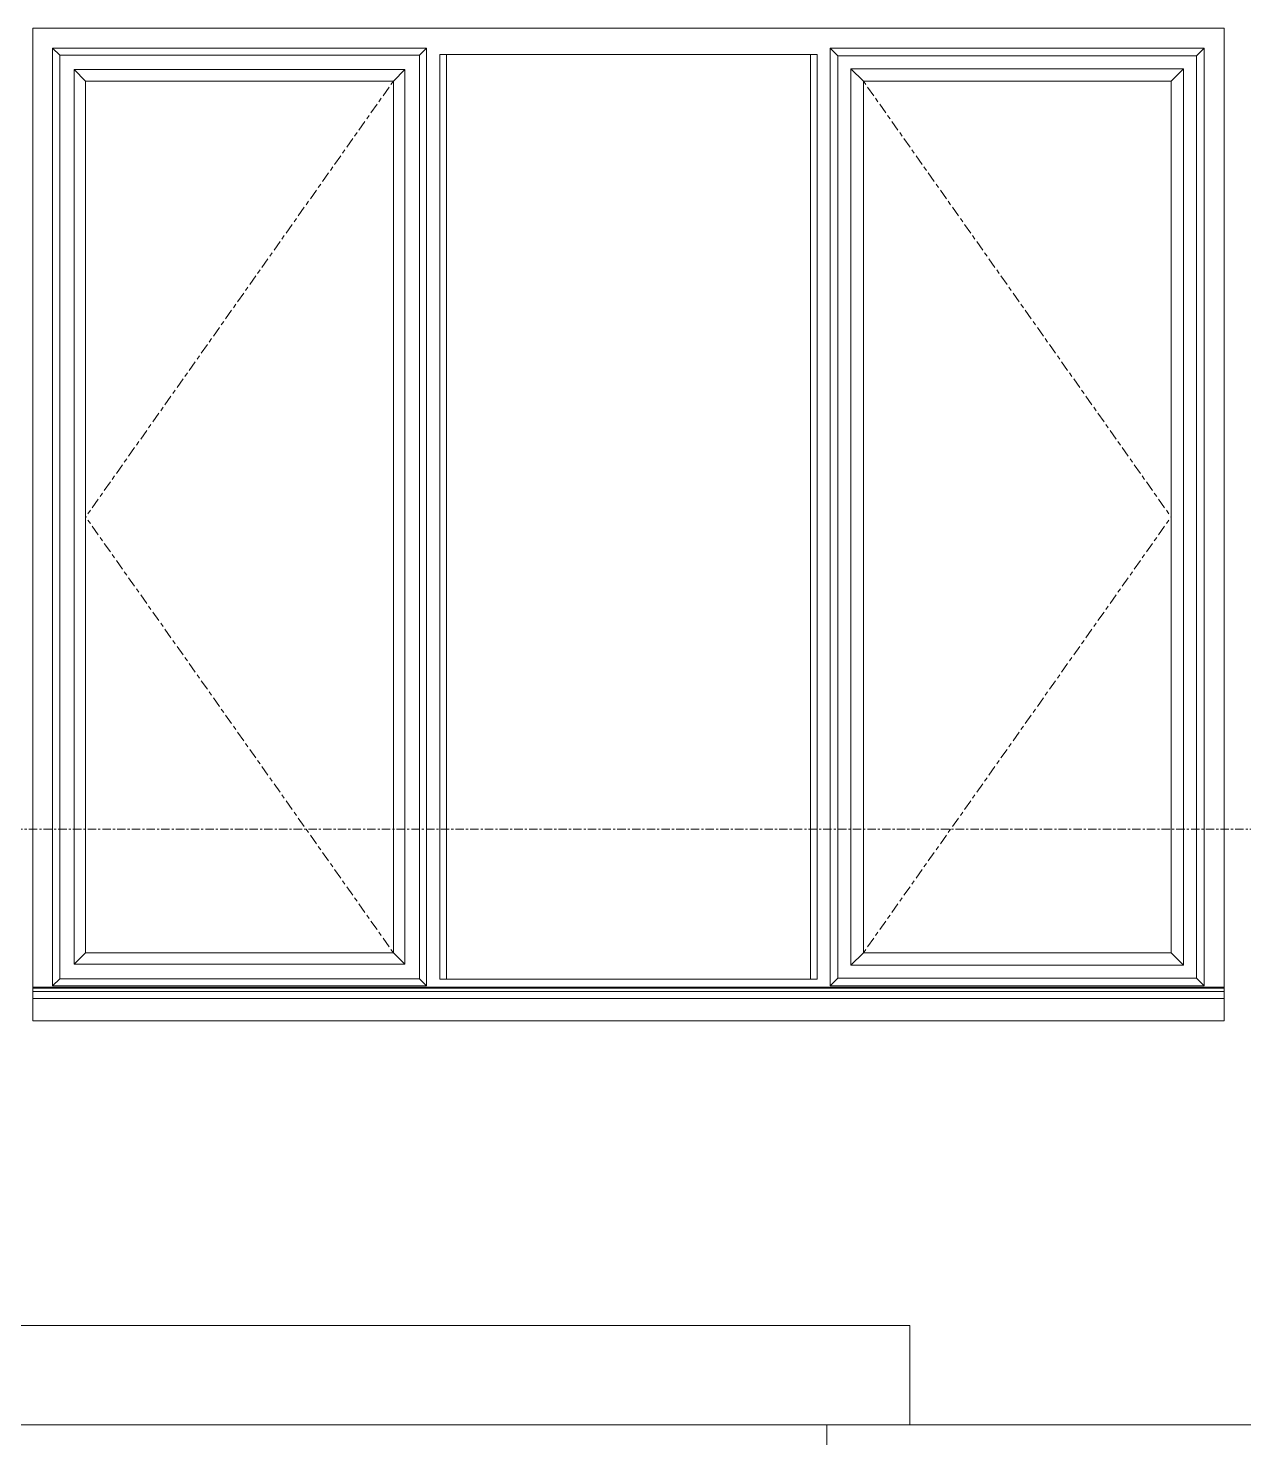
# Model space of a CAD drawing. Header units: inches. Extents: x 22 to 382261, y 22 to 371281.
# Drawn here: x 306940 to 308776, y 116738 to 118868 of the extents above; entities that cross this region are included whole.
import ezdxf

# ---------------------------------------------------------------- set-up
doc = ezdxf.new("R2010")
doc.units = ezdxf.units.IN
doc.header["$MEASUREMENT"] = 0
doc.linetypes.add('Centre', pattern=[31.75, 6.35, -4.7625, 15.875, -4.7625])
doc.linetypes.add('Grid Line 1_2_', pattern=[22.225, 12.7, -3.175, 3.175, -3.175])
for name, color, linetype, lineweight in [('A-FLOR', 192, 'Continuous', 9), ('A-FLOR-LEVL', 51, 'Continuous', 9), ('A-GLAZ', 151, 'Continuous', 9), ('A-ROOF', 132, 'Continuous', 9), ('A-WALL', 113, 'Continuous', 9), ('I-WALL', 2, 'Continuous', 9)]:
    doc.layers.add(name, color=color, linetype=linetype, lineweight=lineweight)

# ---------------------------------------------------------------- blocks, each defined once
blk = doc.blocks.new('Casement - Plain-Triple _UK_ - 1800-438180-Left Side Elevation - Callout 1')
at = {"layer": 'A-GLAZ'}
for p, q in [((9523.8, 4113), (9523.8, 5530)), ((9534.6, 5519.2), (9523.8, 5530)), ((9523.8, 5530), (10088.8, 5530)), ((9523.8, 5530), (9523.8, 4113)), ((10088.8, 5530), (9523.8, 5530)), ((9534.6, 4123.8), (9534.6, 5519.2)), ((10078, 5519.2), (9534.6, 5519.2)), ((10088.8, 5530), (10078, 5519.2)), ((10078, 5519.2), (10078, 4123.8)), ((10088.8, 5530), (10088.8, 4113)), ((10088.8, 4113), (10088.8, 5530)), ((10678.8, 5520), (10108.8, 5520)), ((10108.8, 5520), (10108.8, 4123)), ((10118.8, 4123), (10118.8, 5520)), ((10118.8, 5520), (10668.8, 5520)), ((10668.8, 5520), (10668.8, 4123)), ((10678.8, 4123), (10678.8, 5520)), ((10698.8, 5530), (11263.8, 5530)), ((10698.8, 4113), (10698.8, 5530)), ((10698.8, 5530), (10710.4, 5518.4)), ((10698.8, 5530), (10698.8, 4113)), ((11263.8, 5530), (10698.8, 5530)), ((10710.4, 5518.4), (11252.2, 5518.4)), ((10710.4, 5518.4), (10710.4, 4124.6)), ((11252.2, 5518.4), (11263.8, 5530)), ((11252.2, 5518.4), (11252.2, 4124.6)), ((11263.8, 5530), (11263.8, 4113)), ((11263.8, 4113), (11263.8, 5530)), ((9573.8, 5480), (9556.4, 5497.4)), ((9556.4, 5497.4), (9556.4, 4145.6)), ((10056.2, 5497.4), (9556.4, 5497.4)), ((10056.2, 5497.4), (10038.8, 5480)), ((10056.2, 4145.6), (10056.2, 5497.4)), ((11232.6, 5498.8), (10730, 5498.8)), ((10730, 4144.2), (10730, 5498.8)), ((10730, 5498.8), (10748.8, 5480)), ((11213.8, 5480), (11232.6, 5498.8)), ((11232.6, 4144.2), (11232.6, 5498.8)), ((9573.8, 5480), (9573.8, 4163)), ((10038.8, 5480), (9573.8, 5480)), ((9573.8, 4163), (9573.8, 5480)), ((9573.8, 5480), (10038.8, 5480)), ((10038.8, 4163), (10038.8, 5480)), ((10038.8, 5480), (10038.8, 4163)), ((11213.8, 5480), (10748.8, 5480)), ((10748.8, 5480), (10748.8, 4163)), ((10748.8, 5480), (10748.8, 4163)), ((11213.8, 5480), (10748.8, 5480)), ((11213.8, 4163), (11213.8, 5480)), ((11213.8, 4163), (11213.8, 5480)), ((9573.8, 4163), (9556.4, 4145.6)), ((9573.8, 4163), (10038.8, 4163)), ((10038.8, 4163), (9573.8, 4163)), ((10038.8, 4163), (10056.2, 4145.6)), ((10748.8, 4163), (10730, 4144.2)), ((10748.8, 4163), (11213.8, 4163)), ((10748.8, 4163), (11213.8, 4163)), ((11213.8, 4163), (11232.6, 4144.2)), ((9556.4, 4145.6), (10056.2, 4145.6)), ((10730, 4144.2), (11232.6, 4144.2)), ((9493.8, 4111), (11293.8, 4111)), ((9534.6, 4123.8), (9523.8, 4113)), ((10088.8, 4113), (9523.8, 4113)), ((9523.8, 4113), (10088.8, 4113)), ((10078, 4123.8), (9534.6, 4123.8)), ((10078, 4123.8), (10088.8, 4113)), ((10108.8, 4123), (10678.8, 4123)), ((10668.8, 4123), (10118.8, 4123)), ((10710.4, 4124.6), (10698.8, 4113)), ((11263.8, 4113), (10698.8, 4113)), ((10698.8, 4113), (11263.8, 4113)), ((10710.4, 4124.6), (11252.2, 4124.6)), ((11252.2, 4124.6), (11263.8, 4113)), ((11293.8, 4109.7), (9493.8, 4109.7)), ((11293.8, 4104.7), (9493.8, 4104.7)), ((9493.8, 4093.8), (9493.8, 4099.5)), ((9493.8, 4060), (9493.8, 4093.8)), ((11293.8, 4093.8), (9493.8, 4093.8)), ((11268.8, 4093.8), (9518.8, 4093.8)), ((11293.8, 4099.5), (11293.8, 4093.8)), ((11293.8, 4093.8), (11293.8, 4060)), ((11293.8, 4060), (9493.8, 4060))]:
    blk.add_line(p, q, dxfattribs=at)
at = {"layer": 'A-GLAZ', "linetype": 'Centre'}
for p, q in [((10038.8, 5480), (9573.8, 4821.5)), ((10748.8, 5480), (11213.8, 4821.5)), ((10038.8, 4163), (9573.8, 4821.5)), ((10748.8, 4163), (11213.8, 4821.5))]:
    blk.add_line(p, q, dxfattribs=at)

msp = doc.modelspace()

# ---------------------------------------------------------------- linework, layer by layer
at = {"layer": 'A-FLOR'}
msp.add_line((308271.6, 116758), (310071.6, 116758), dxfattribs=at)
at = {"layer": 'A-FLOR-LEVL', "linetype": 'Grid Line 1_2_'}
for p, q in [((274114.5, 117658), (312992.1, 117658)), ((274114.5, 116758), (312992.1, 116758))]:
    msp.add_line(p, q, dxfattribs=at)
at = {"layer": 'A-ROOF'}
for p, q in [((301715.6, 116908), (308271.6, 116908)), ((308271.6, 116908), (308271.6, 116758)), ((308271.6, 116758), (301715.6, 116758))]:
    msp.add_line(p, q, dxfattribs=at)
at = {"layer": 'A-WALL'}
msp.add_line((308146.6, 116758), (308146.6, 113308), dxfattribs=at)
at = {"layer": 'I-WALL'}
for p, q in [((306946.6, 117407.4), (306946.6, 118868)), ((306946.6, 118868), (308746.6, 118868)), ((308746.6, 118868), (308746.6, 117407.4))]:
    msp.add_line(p, q, dxfattribs=at)

# ---------------------------------------------------------------- block references
at = {"layer": 'A-GLAZ', "linetype": 'Centre'}
msp.add_blockref('Casement - Plain-Triple _UK_ - 1800-438180-Left Side Elevation - Callout 1', (297452.8, 113308), dxfattribs=at)

doc.saveas('drawing.dxf')
